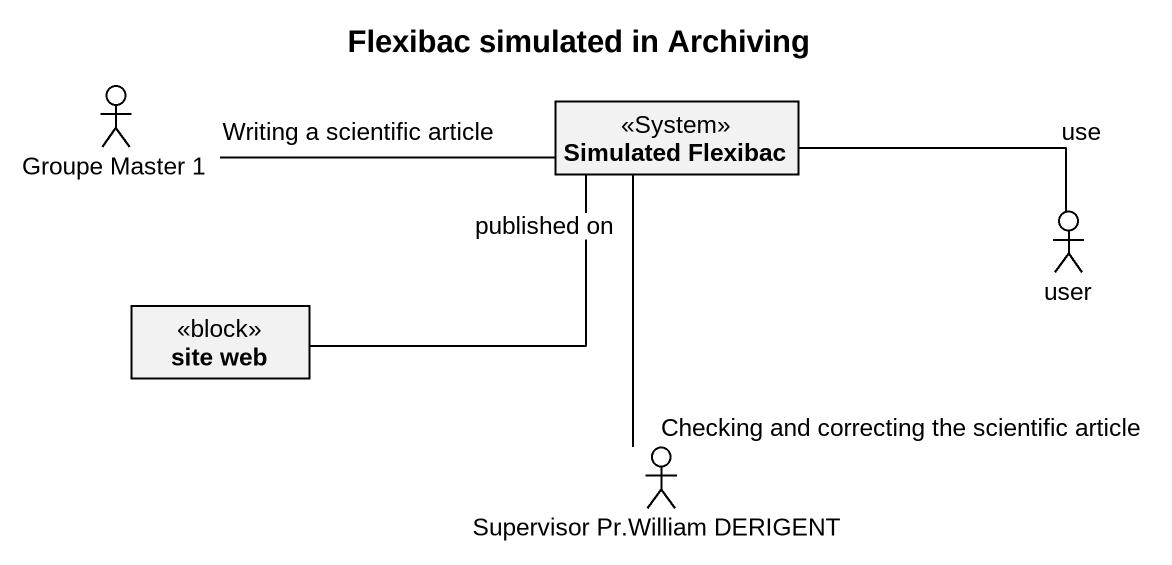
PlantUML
@startuml
title Flexibac simulated in Archiving
allowmixing
hide circle
hide empty members
actor "Groupe Master 1" as Groupe_Master_1
class "Simulated Flexibac" as Simulated_Flexibac <<System>>
actor user
class "site web" as site_web <<block>>
actor "Supervisor Pr.William DERIGENT" as Supervisor_Pr_William
Groupe_Master_1 -right- Simulated_Flexibac : Writing a scientific article
user -left- Simulated_Flexibac : use
site_web "published on" -right- Simulated_Flexibac
Supervisor_Pr_William -up- Simulated_Flexibac : Checking and correcting the scientific article
@enduml
